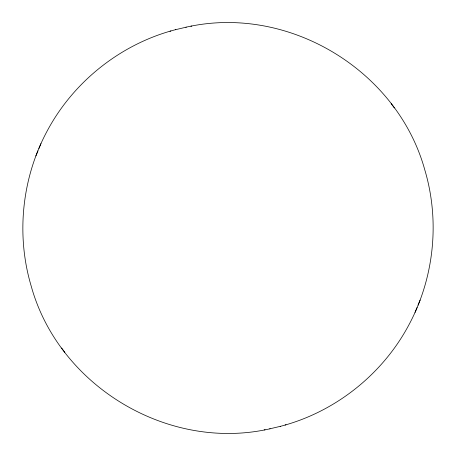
<?xml version="1.0" encoding="UTF-8"?>
<svg xmlns="http://www.w3.org/2000/svg" width="456" height="456" viewBox="0 0 456 456"><rect width="100%" height="100%" fill="white"/><g stroke="black" fill="none" stroke-linecap="round" stroke-linejoin="round"><path stroke-width="0.68" d="M175.805 29.611C121.034 43.708 73.137 81.732 46.774 131.75C21.785 178.564 16.023 235.142 31.173 286.009C58.915 386.488 168.583 452.044 270.117 428.771M280.195 426.388C334.966 412.292 382.863 374.268 409.226 324.25C434.215 277.436 439.977 220.858 424.827 169.991C397.085 69.511 287.417 3.956 185.883 27.229M35.881 155.901L37.979 150.856M38.931 148.491L40.972 143.583M415.028 312.417L417.069 307.509M418.021 305.144L420.118 300.099M170.025 31.213L170.829 30.997M285.171 425.003L285.975 424.787M175.406 29.72L186.293 27.149M280.594 426.28L269.707 428.851M190.956 26.243L191.776 26.077M264.224 429.922L265.044 429.757M394.349 107.958L391.191 103.626M61.651 348.042L64.809 352.374"/></g></svg>
